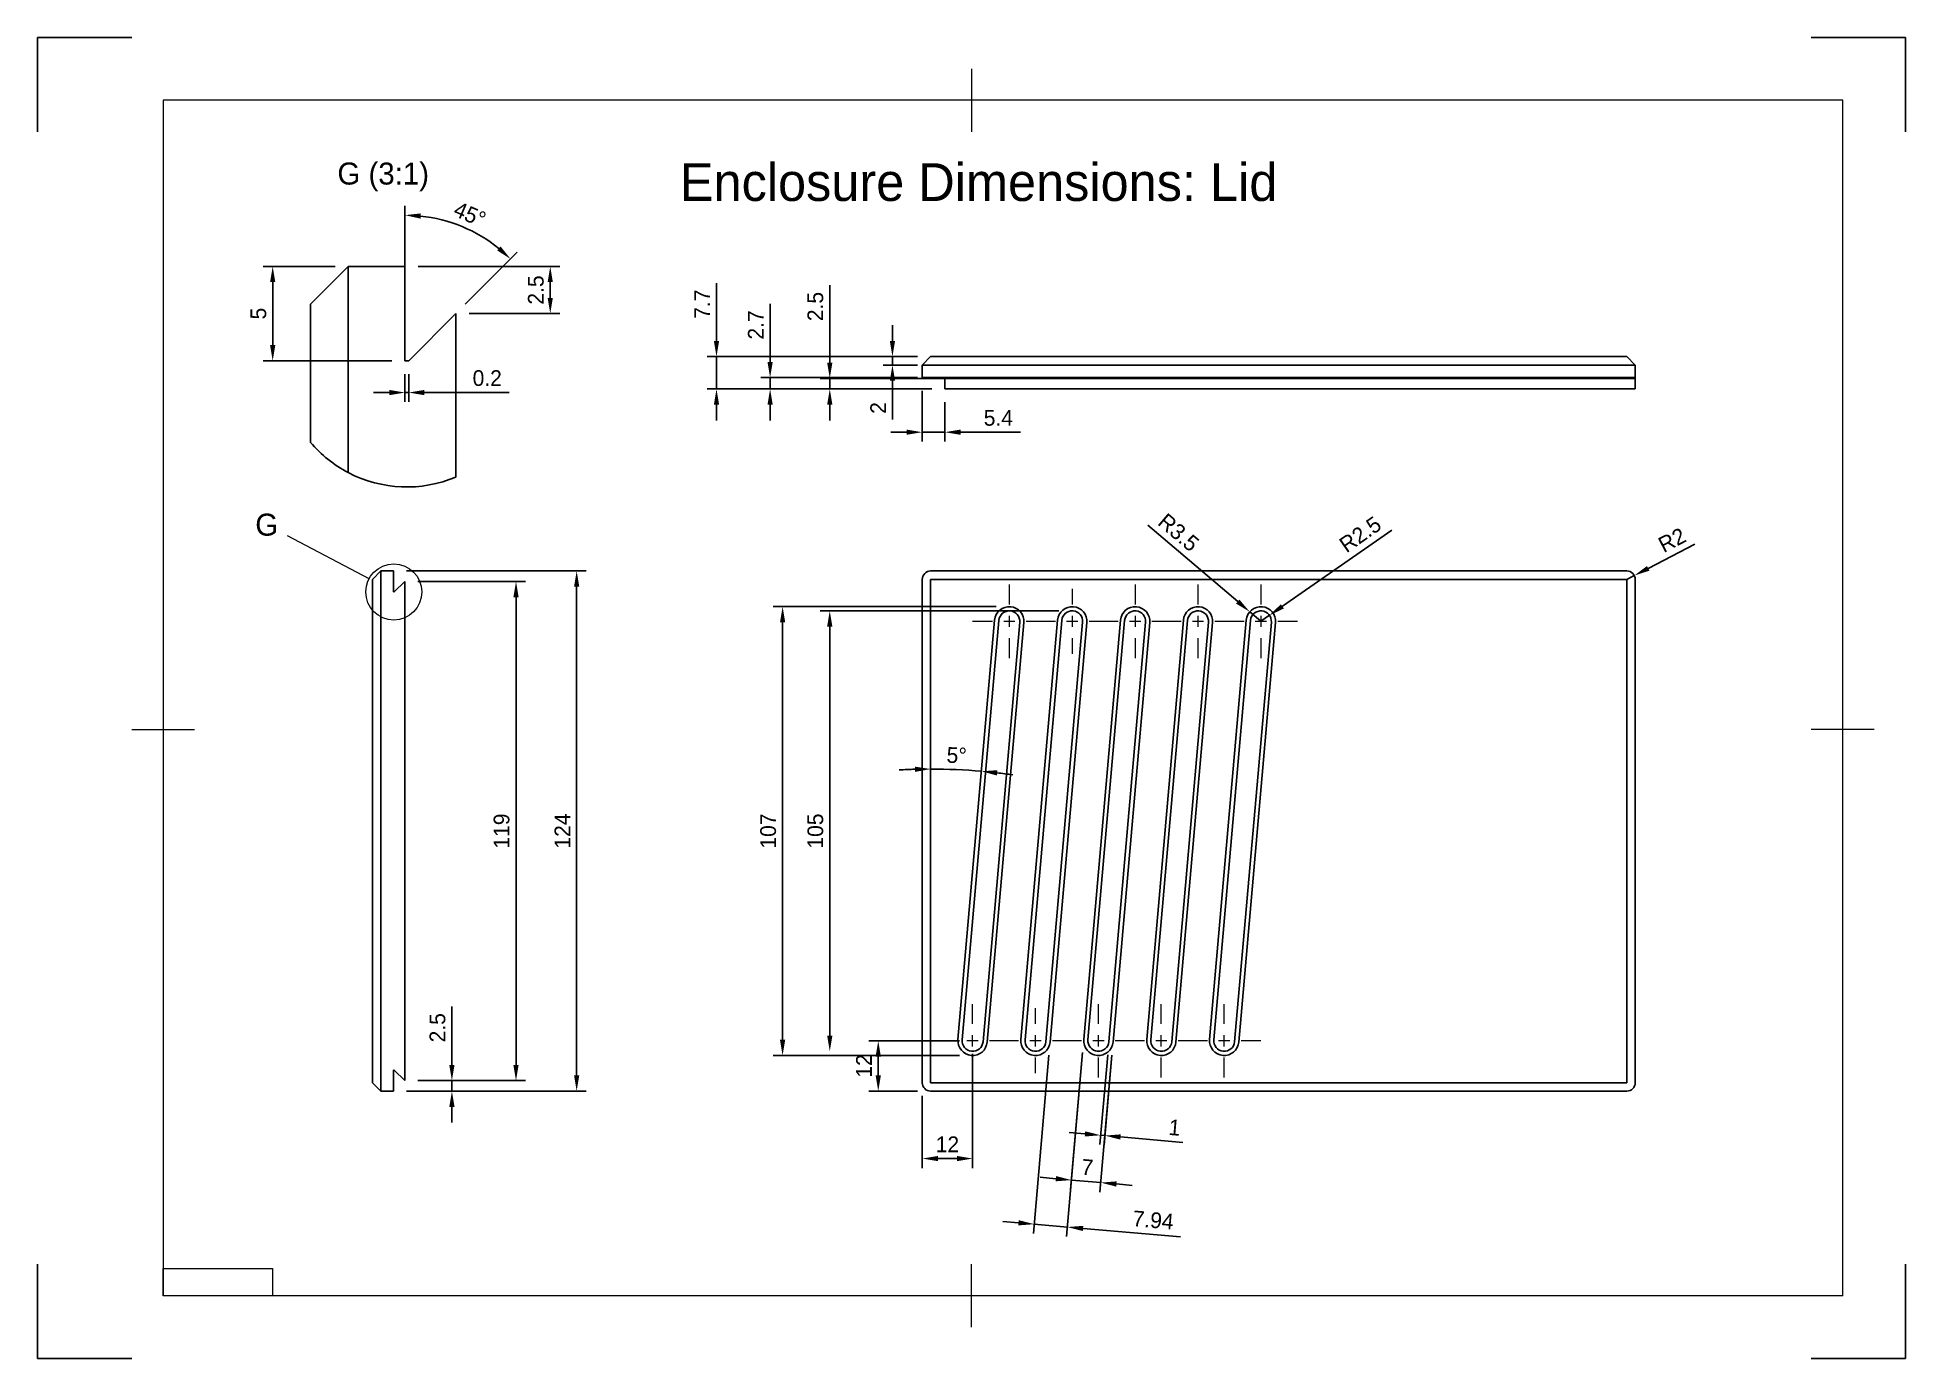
# Model space of a CAD drawing. Header units: millimetres. Extents: x 0 to 297, y 0 to 210.
import ezdxf

# ---------------------------------------------------------------- set-up
doc = ezdxf.new("R2010")
doc.units = ezdxf.units.MM
doc.header["$LTSCALE"] = 0.75
doc.linetypes.add('CENTER2', pattern=[28.575, 19.05, -3.175, 3.175, -3.175])
for name, color, linetype, lineweight in [('Annotations', 7, 'Continuous', 13), ('BORDER', 7, 'Continuous', 13), ('Detail Boundary', 7, 'Continuous', 13), ('FD_Dimensions', 7, 'Continuous', 13), ('Notes', 7, 'Continuous', 13), ('Smart Centers', 7, 'CENTER2', 13), ('View Labels', 7, 'Continuous', 13), ('Visible', 7, 'Continuous', 25)]:
    doc.layers.add(name, color=color, linetype=linetype, lineweight=lineweight)
doc.styles.get("Standard").update_dxf_attribs({"font": ''})
doc.styles.get('Standard').set_extended_font_data('Inter Variable Text Medium')
doc.dimstyles.new('Dim-ISO-25', dxfattribs={"dimtxt": 2.5, "dimasz": 2.5, "dimexe": 1.5, "dimexo": 2.1, "dimgap": 1, "dimtad": 1, "dimdsep": 46, "dimtxsty": 'Standard', "dimcen": 0, "dimazin": 2, "dimtp": 0.1, "dimtm": 0.1, "dimtfac": 0.72, "dimtmove": 0, "dimatfit": 3, "dimfxl": 1, "dimarcsym": 0})
picture_1 = doc.add_image_def('image1.png', size_in_pixel=(1400, 346))

# ---------------------------------------------------------------- blocks, each defined once
blk = doc.blocks.new('ISO_A4(L)_SHEET')
at = {"layer": 'BORDER'}
for p, q in [((148.5, 205), (148.5, 195)), ((287, 200), (20, 200)), ((20, 200), (20, 10)), ((287, 10), (287, 200)), ((15, 100), (25, 100)), ((292, 100), (282, 100)), ((148.5, 5), (148.5, 15)), ((287, 10), (20, 10))]:
    blk.add_line(p, q, dxfattribs=at)
at = {"layer": 'Defpoints'}
for p, q in [((0, 210), (0, 195)), ((15, 210), (0, 210)), ((297, 210), (282, 210)), ((297, 195), (297, 210)), ((0, 15), (0, 0)), ((297, 0), (297, 15)), ((0, 0), (15, 0)), ((282, 0), (297, 0))]:
    blk.add_line(p, q, dxfattribs=at)
blk = doc.blocks.new('*D42')
at = {"layer": 'Defpoints', "color": 0, "transparency": 16777216}
for p in [(125.968928, 155.792998), (144.274006, 155.792998), (144.274006, 154.126331)]:
    blk.add_point(p, dxfattribs=at)
at = {"layer": 'FD_Dimensions', "color": 0, "lineweight": -2, "transparency": 16777216}
for p, q in [((125.968928, 158.292998), (125.968928, 170.61934)), ((142.174006, 155.792998), (124.468928, 155.792998)), ((125.968928, 154.126331), (125.968928, 155.792998)), ((142.174006, 154.126331), (124.468928, 154.126331)), ((125.968928, 151.626331), (125.968928, 149.126331))]:
    blk.add_line(p, q, dxfattribs=at)
at = {"layer": 'FD_Dimensions', "color": 0, "transparency": 16777216}
for points in [[(125.552261, 158.292998), (126.385595, 158.292998), (125.968928, 155.792998)], [(125.552261, 151.626331), (126.385595, 151.626331), (125.968928, 154.126331)]]:
    blk.add_solid(points, dxfattribs=at)
at = {"layer": 'FD_Dimensions', "color": 0, "transparency": 16777216, "insert": (123.685371, 167.217495), "char_height": 2.5, "attachment_point": 5, "rotation": 90}
blk.add_mtext('2.5', dxfattribs=at)
blk = doc.blocks.new('*D43')
at = {"layer": 'Defpoints', "color": 0, "transparency": 16777216}
for p in [(58.433346, 158.595789), (59.033346, 158.595789), (58.433346, 153.546878)]:
    blk.add_point(p, dxfattribs=at)
at = {"layer": 'FD_Dimensions', "color": 0, "lineweight": -2, "transparency": 16777216}
for p, q in [((58.433346, 156.495789), (58.433346, 152.046878)), ((59.033346, 156.495789), (59.033346, 152.046878)), ((55.933346, 153.546878), (53.433346, 153.546878)), ((58.433346, 153.546878), (59.033346, 153.546878)), ((61.533346, 153.546878), (74.999789, 153.546878))]:
    blk.add_line(p, q, dxfattribs=at)
at = {"layer": 'FD_Dimensions', "color": 0, "transparency": 16777216}
for points in [[(55.933346, 153.963544), (55.933346, 153.130211), (58.433346, 153.546878)], [(61.533346, 153.963544), (61.533346, 153.130211), (59.033346, 153.546878)]]:
    blk.add_solid(points, dxfattribs=at)
at = {"layer": 'FD_Dimensions', "color": 0, "transparency": 16777216, "insert": (71.518246, 155.830435), "char_height": 2.5, "attachment_point": 5}
blk.add_mtext('0.2', dxfattribs=at)
blk = doc.blocks.new('*D44')
at = {"layer": 'Defpoints', "color": 0, "transparency": 16777216}
for p in [(64.578418, 180.929508), (58.433346, 167.595789), (66.533346, 166.095789), (58.433346, 158.595789), (59.033346, 158.595789)]:
    blk.add_point(p, dxfattribs=at)
at = {"layer": 'FD_Dimensions', "color": 0, "lineweight": -2, "transparency": 16777216}
for p, q in [((58.433346, 169.695789), (58.433346, 183.238522)), ((68.018271, 167.580713), (76.282654, 175.845097))]:
    blk.add_line(p, q, dxfattribs=at)
blk.add_arc((58.433346, 157.995789), 23.742733, 51.035771, 83.964229, dxfattribs=at)
at = {"layer": 'FD_Dimensions', "color": 0, "transparency": 16777216}
for points in [[(60.907943, 181.190814), (60.951816, 182.022992), (58.433346, 181.738522)], [(73.642318, 176.766414), (73.084902, 176.146953), (75.221994, 174.784437)]]:
    blk.add_solid(points, dxfattribs=at)
at = {"layer": 'FD_Dimensions', "color": 0, "transparency": 16777216, "insert": (68.756435, 181.868965), "char_height": 2.5, "attachment_point": 5, "rotation": 336.61565875}
blk.add_mtext('45°', dxfattribs=at)
blk = doc.blocks.new('*D45')
at = {"layer": 'Defpoints', "color": 0, "transparency": 16777216}
for p in [(194.506584, 117.186481), (195.873331, 118.140307)]:
    blk.add_point(p, dxfattribs=at)
at = {"layer": 'FD_Dimensions', "color": 0, "lineweight": -2, "transparency": 16777216}
for p, q in [((215.301953, 131.699163), (197.92345, 119.571045)), ((194.506584, 117.186481), (195.873331, 118.140307))]:
    blk.add_line(p, q, dxfattribs=at)
at = {"layer": 'FD_Dimensions', "color": 0, "transparency": 16777216}
blk.add_solid([(197.684994, 119.912732), (198.161906, 119.229359), (195.873331, 118.140307)], dxfattribs=at)
at = {"layer": 'FD_Dimensions', "color": 0, "transparency": 16777216, "insert": (210.308309, 130.998861), "char_height": 2.5, "attachment_point": 5, "rotation": 34.91041285}
blk.add_mtext('R2.5', dxfattribs=at)
blk = doc.blocks.new('*D46')
at = {"layer": 'Defpoints', "color": 0, "transparency": 16777216}
for p in [(192.729165, 118.69818), (194.506584, 117.186481)]:
    blk.add_point(p, dxfattribs=at)
at = {"layer": 'FD_Dimensions', "color": 0, "lineweight": -2, "transparency": 16777216}
for p, q in [((176.505758, 132.496226), (190.824789, 120.317856)), ((194.506584, 117.186481), (192.729165, 118.69818))]:
    blk.add_line(p, q, dxfattribs=at)
at = {"layer": 'FD_Dimensions', "color": 0, "transparency": 16777216}
blk.add_solid([(191.094735, 120.635252), (190.554843, 120.00046), (192.729165, 118.69818)], dxfattribs=at)
at = {"layer": 'FD_Dimensions', "color": 0, "transparency": 16777216, "insert": (181.423948, 131.311069), "char_height": 2.5, "attachment_point": 5, "rotation": 319.61872139}
blk.add_mtext('R3.5', dxfattribs=at)
blk = doc.blocks.new('*D47')
at = {"layer": 'Defpoints', "color": 0, "transparency": 16777216}
for p in [(125.968928, 118.853149), (164.506584, 118.853149), (158.674006, 48.853146)]:
    blk.add_point(p, dxfattribs=at)
at = {"layer": 'FD_Dimensions', "color": 0, "lineweight": -2, "transparency": 16777216}
for p, q in [((162.406584, 118.853149), (124.468928, 118.853149)), ((125.968928, 51.353146), (125.968928, 116.353149))]:
    blk.add_line(p, q, dxfattribs=at)
at = {"layer": 'FD_Dimensions', "color": 0, "transparency": 16777216}
for points in [[(125.552261, 116.353149), (126.385595, 116.353149), (125.968928, 118.853149)], [(125.552261, 51.353146), (126.385595, 51.353146), (125.968928, 48.853146)]]:
    blk.add_solid(points, dxfattribs=at)
at = {"layer": 'FD_Dimensions', "color": 0, "transparency": 16777216, "insert": (123.685371, 83.853148), "char_height": 2.5, "attachment_point": 5, "rotation": 90}
blk.add_mtext('105', dxfattribs=at)
blk = doc.blocks.new('*D48')
at = {"layer": 'Defpoints', "color": 0, "transparency": 16777216}
for p in [(154.506584, 119.519816), (118.468928, 48.18648), (148.674006, 48.18648)]:
    blk.add_point(p, dxfattribs=at)
at = {"layer": 'FD_Dimensions', "color": 0, "lineweight": -2, "transparency": 16777216}
for p, q in [((152.406584, 119.519816), (116.968928, 119.519816)), ((118.468928, 117.019816), (118.468928, 50.68648)), ((146.574006, 48.18648), (116.968928, 48.18648))]:
    blk.add_line(p, q, dxfattribs=at)
at = {"layer": 'FD_Dimensions', "color": 0, "transparency": 16777216}
for points in [[(118.052261, 117.019816), (118.885595, 117.019816), (118.468928, 119.519816)], [(118.052261, 50.68648), (118.885595, 50.68648), (118.468928, 48.18648)]]:
    blk.add_solid(points, dxfattribs=at)
at = {"layer": 'FD_Dimensions', "color": 0, "transparency": 16777216, "insert": (116.185371, 83.853148), "char_height": 2.5, "attachment_point": 5, "rotation": 90}
blk.add_mtext('107', dxfattribs=at)
blk = doc.blocks.new('*D49')
at = {"layer": 'Defpoints', "color": 0, "transparency": 16777216}
for p in [(166.34955, 50.723178), (160.998462, 50.316451), (163.741228, 20.909919)]:
    blk.add_point(p, dxfattribs=at)
at = {"layer": 'FD_Dimensions', "color": 0, "lineweight": -2, "transparency": 16777216}
for p, q in [((160.815435, 48.224442), (158.335367, 19.877141)), ((166.166523, 48.631169), (163.610495, 19.415627)), ((155.975614, 21.589322), (153.485127, 21.807212)), ((158.466101, 21.371433), (163.741228, 20.909919)), ((166.231715, 20.69203), (181.712848, 19.337606))]:
    blk.add_line(p, q, dxfattribs=at)
at = {"layer": 'FD_Dimensions', "color": 0, "transparency": 16777216}
for points in [[(156.011929, 22.004403), (155.939299, 21.174241), (158.466101, 21.371433)], [(166.26803, 21.107111), (166.1954, 20.276949), (163.741228, 20.909919)]]:
    blk.add_solid(points, dxfattribs=at)
at = {"layer": 'FD_Dimensions', "color": 0, "transparency": 16777216, "insert": (177.384996, 22.011893), "char_height": 2.5, "attachment_point": 5, "rotation": 354.99998682}
blk.add_mtext('7.94', dxfattribs=at)
blk = doc.blocks.new('*D50')
at = {"layer": 'Defpoints', "color": 0, "transparency": 16777216}
for p in [(170.334332, 50.374555), (170.998462, 50.316451), (169.697476, 35.446113)]:
    blk.add_point(p, dxfattribs=at)
at = {"layer": 'FD_Dimensions', "color": 0, "lineweight": -2, "transparency": 16777216}
for p, q in [((170.151305, 48.282546), (168.902612, 34.009924)), ((170.815435, 48.224442), (169.566742, 33.95182)), ((166.542859, 35.722106), (164.052372, 35.939995)), ((169.033346, 35.504216), (169.697476, 35.446113)), ((172.187962, 35.228223), (182.083886, 34.362442))]:
    blk.add_line(p, q, dxfattribs=at)
at = {"layer": 'FD_Dimensions', "color": 0, "transparency": 16777216}
for points in [[(166.579174, 36.137187), (166.506544, 35.307025), (169.033346, 35.504216)], [(172.224277, 35.643304), (172.151648, 34.813142), (169.697476, 35.446113)]]:
    blk.add_solid(points, dxfattribs=at)
at = {"layer": 'FD_Dimensions', "color": 0, "transparency": 16777216, "insert": (180.790709, 36.734175), "char_height": 2.5, "attachment_point": 5, "rotation": 354.99998682}
blk.add_mtext('1', dxfattribs=at)
blk = doc.blocks.new('*D51')
at = {"layer": 'Defpoints', "color": 0, "transparency": 16777216}
for p in [(166.34955, 50.723178), (170.998462, 50.316451), (169.043808, 27.974652)]:
    blk.add_point(p, dxfattribs=at)
at = {"layer": 'FD_Dimensions', "color": 0, "lineweight": -2, "transparency": 16777216}
for p, q in [((166.166523, 48.631169), (164.264163, 26.887087)), ((170.815435, 48.224442), (168.913074, 26.48036)), ((161.90441, 28.599269), (159.413923, 28.817158)), ((164.394896, 28.381379), (169.043808, 27.974652)), ((171.534294, 27.756763), (174.024781, 27.538874))]:
    blk.add_line(p, q, dxfattribs=at)
at = {"layer": 'FD_Dimensions', "color": 0, "transparency": 16777216}
for points in [[(161.940724, 29.01435), (161.868095, 28.184188), (164.394896, 28.381379)], [(171.570609, 28.171844), (171.497979, 27.341682), (169.043808, 27.974652)]]:
    blk.add_solid(points, dxfattribs=at)
at = {"layer": 'FD_Dimensions', "color": 0, "transparency": 16777216, "insert": (166.915452, 30.419454), "char_height": 2.5, "attachment_point": 5, "rotation": 354.99998682}
blk.add_mtext('7', dxfattribs=at)
blk = doc.blocks.new('*D52')
at = {"layer": 'Defpoints', "color": 0, "transparency": 16777216}
for p in [(58.399286, 123.519814), (76.09167, 123.519814), (58.399286, 44.186481)]:
    blk.add_point(p, dxfattribs=at)
at = {"layer": 'FD_Dimensions', "color": 0, "lineweight": -2, "transparency": 16777216}
for p, q in [((60.499286, 123.519814), (77.59167, 123.519814)), ((76.09167, 46.686481), (76.09167, 121.019814)), ((60.499286, 44.186481), (77.59167, 44.186481))]:
    blk.add_line(p, q, dxfattribs=at)
at = {"layer": 'FD_Dimensions', "color": 0, "transparency": 16777216}
for points in [[(75.675003, 121.019814), (76.508337, 121.019814), (76.09167, 123.519814)], [(75.675003, 46.686481), (76.508337, 46.686481), (76.09167, 44.186481)]]:
    blk.add_solid(points, dxfattribs=at)
at = {"layer": 'FD_Dimensions', "color": 0, "transparency": 16777216, "insert": (73.804757, 83.853148), "char_height": 2.5, "attachment_point": 5, "rotation": 90}
blk.add_mtext('119', dxfattribs=at)
blk = doc.blocks.new('*U17')
at = {"layer": 'Smart Centers', "color": 0, "ltscale": 0.75, "transparency": 16777216}
for p, q in [((-10, 2.678906), (-10, 5.166668)), ((-10, -5.166668), (-10, -2.678906))]:
    blk.add_line(p, q, dxfattribs=at)
at = {"layer": 'Smart Centers', "color": 0, "linetype": 'Continuous', "ltscale": 0.75, "transparency": 16777216}
for p, q in [((-9.107031, 0), (-10.892969, 0)), ((-10, -0.892969), (-10, 0.892969))]:
    blk.add_line(p, q, dxfattribs=at)
blk = doc.blocks.new('*U18')
at = {"layer": 'Smart Centers', "color": 0, "ltscale": 0.75, "transparency": 16777216}
for p, q in [((-20, 2.678906), (-20, 5.833335)), ((-22.678906, 0), (-25.833335, 0)), ((-20, -5.833335), (-20, -2.678906))]:
    blk.add_line(p, q, dxfattribs=at)
at = {"layer": 'Smart Centers', "color": 0, "linetype": 'Continuous', "ltscale": 0.75, "transparency": 16777216}
for p, q in [((-19.107031, 0), (-20.892969, 0)), ((-20, -0.892969), (-20, 0.892969))]:
    blk.add_line(p, q, dxfattribs=at)
blk = doc.blocks.new('*U19')
at = {"layer": 'Smart Centers', "color": 0, "ltscale": 0.75, "transparency": 16777216}
for p, q in [((0, 2.678906), (0, 5.833335)), ((0, -5.833335), (0, -2.678906))]:
    blk.add_line(p, q, dxfattribs=at)
at = {"layer": 'Smart Centers', "color": 0, "linetype": 'Continuous', "ltscale": 0.75, "transparency": 16777216}
for p, q in [((0.892969, 0), (-0.892969, 0)), ((0, -0.892969), (0, 0.892969))]:
    blk.add_line(p, q, dxfattribs=at)
blk = doc.blocks.new('*U20')
at = {"layer": 'Smart Centers', "color": 0, "ltscale": 0.75, "transparency": 16777216}
for p, q in [((10, 2.678906), (10, 5.833335)), ((10, -5.833335), (10, -2.678906))]:
    blk.add_line(p, q, dxfattribs=at)
at = {"layer": 'Smart Centers', "color": 0, "linetype": 'Continuous', "ltscale": 0.75, "transparency": 16777216}
for p, q in [((10.892969, 0), (9.107031, 0)), ((10, -0.892969), (10, 0.892969))]:
    blk.add_line(p, q, dxfattribs=at)
blk = doc.blocks.new('*U21')
at = {"layer": 'Smart Centers', "color": 0, "ltscale": 0.75, "transparency": 16777216}
for p, q in [((20, 2.678906), (20, 5.833335)), ((25.833335, 0), (22.678906, 0)), ((20, -5.833335), (20, -2.678906))]:
    blk.add_line(p, q, dxfattribs=at)
at = {"layer": 'Smart Centers', "color": 0, "linetype": 'Continuous', "ltscale": 0.75, "transparency": 16777216}
for p, q in [((20.892969, 0), (19.107031, 0)), ((20, -0.892969), (20, 0.892969))]:
    blk.add_line(p, q, dxfattribs=at)
blk = doc.blocks.new('*U22')
at = {"layer": 'Smart Centers', "color": 0, "ltscale": 0.75, "transparency": 16777216}
for p, q in [((-12.678906, 0), (-17.321094, 0)), ((-2.678906, 0), (-7.321094, 0)), ((7.321094, 0), (2.678906, 0)), ((17.321094, 0), (12.678906, 0))]:
    blk.add_line(p, q, dxfattribs=at)
for name in ['*U18', '*U17', '*U19', '*U20', '*U21']:
    blk.add_blockref(name, (0, 0), dxfattribs=at)
blk = doc.blocks.new('*U23')
at = {"layer": 'Smart Centers', "color": 0, "ltscale": 0.75, "transparency": 16777216}
for p, q in [((-10, 5.166668), (-10, 2.678906)), ((-10, -2.678906), (-10, -5.166668))]:
    blk.add_line(p, q, dxfattribs=at)
at = {"layer": 'Smart Centers', "color": 0, "linetype": 'Continuous', "ltscale": 0.75, "transparency": 16777216}
for p, q in [((-10.892969, 0), (-9.107031, 0)), ((-10, 0.892969), (-10, -0.892969))]:
    blk.add_line(p, q, dxfattribs=at)
blk = doc.blocks.new('*U24')
at = {"layer": 'Smart Centers', "color": 0, "ltscale": 0.75, "transparency": 16777216}
for p, q in [((20, 5.833335), (20, 2.678906)), ((22.678906, 0), (25.833335, 0)), ((20, -2.678906), (20, -5.833335))]:
    blk.add_line(p, q, dxfattribs=at)
at = {"layer": 'Smart Centers', "color": 0, "linetype": 'Continuous', "ltscale": 0.75, "transparency": 16777216}
for p, q in [((19.107031, 0), (20.892969, 0)), ((20, 0.892969), (20, -0.892969))]:
    blk.add_line(p, q, dxfattribs=at)
blk = doc.blocks.new('*U25')
at = {"layer": 'Smart Centers', "color": 0, "ltscale": 0.75, "transparency": 16777216}
for p, q in [((10, 5.833335), (10, 2.678906)), ((10, -2.678906), (10, -5.833335))]:
    blk.add_line(p, q, dxfattribs=at)
at = {"layer": 'Smart Centers', "color": 0, "linetype": 'Continuous', "ltscale": 0.75, "transparency": 16777216}
for p, q in [((9.107031, 0), (10.892969, 0)), ((10, 0.892969), (10, -0.892969))]:
    blk.add_line(p, q, dxfattribs=at)
blk = doc.blocks.new('*U26')
at = {"layer": 'Smart Centers', "color": 0, "ltscale": 0.75, "transparency": 16777216}
for p, q in [((0, 5.833335), (0, 2.678906)), ((0, -2.678906), (0, -5.833335))]:
    blk.add_line(p, q, dxfattribs=at)
at = {"layer": 'Smart Centers', "color": 0, "linetype": 'Continuous', "ltscale": 0.75, "transparency": 16777216}
for p, q in [((-0.892969, 0), (0.892969, 0)), ((0, 0.892969), (0, -0.892969))]:
    blk.add_line(p, q, dxfattribs=at)
blk = doc.blocks.new('*U27')
at = {"layer": 'Smart Centers', "color": 0, "ltscale": 0.75, "transparency": 16777216}
for p, q in [((-20, 5.833335), (-20, 2.678906)), ((-25.833335, 0), (-22.678906, 0)), ((-20, -2.678906), (-20, -5.833335))]:
    blk.add_line(p, q, dxfattribs=at)
at = {"layer": 'Smart Centers', "color": 0, "linetype": 'Continuous', "ltscale": 0.75, "transparency": 16777216}
for p, q in [((-20.892969, 0), (-19.107031, 0)), ((-20, 0.892969), (-20, -0.892969))]:
    blk.add_line(p, q, dxfattribs=at)
blk = doc.blocks.new('*U28')
at = {"layer": 'Smart Centers', "color": 0, "ltscale": 0.75, "transparency": 16777216}
for p, q in [((-17.321094, 0), (-12.678906, 0)), ((-7.321094, 0), (-2.678906, 0)), ((2.678906, 0), (7.321094, 0)), ((12.678906, 0), (17.321094, 0))]:
    blk.add_line(p, q, dxfattribs=at)
for name in ['*U27', '*U23', '*U26', '*U25', '*U24']:
    blk.add_blockref(name, (0, 0), dxfattribs=at)
blk = doc.blocks.new('*D53')
at = {"layer": 'Defpoints', "color": 0, "transparency": 16777216}
for p in [(142.007339, 123.853148), (152.182128, 117.389844), (147.392382, 93.549085), (146.34955, 50.723178), (142.007339, 43.853148)]:
    blk.add_point(p, dxfattribs=at)
at = {"layer": 'FD_Dimensions', "color": 0, "lineweight": -2, "transparency": 16777216}
for start, end in [(91.546671, 93.093341), (85, 90), (81.906659, 83.453329)]:
    blk.add_arc((142.007339, 1.091479), 92.614295, start, end, dxfattribs=at)
at = {"layer": 'FD_Dimensions', "color": 0, "transparency": 16777216}
for points in [[(139.501943, 94.08866), (139.513191, 93.255402), (142.007339, 93.705773)], [(152.524612, 92.687312), (152.60844, 93.516418), (150.079207, 93.353348)]]:
    blk.add_solid(points, dxfattribs=at)
at = {"layer": 'FD_Dimensions', "color": 0, "transparency": 16777216, "insert": (146.145994, 95.882246), "char_height": 2.5, "attachment_point": 5, "rotation": 357.50002162}
blk.add_mtext('5°', dxfattribs=at)
blk = doc.blocks.new('*D54')
at = {"layer": 'Defpoints', "color": 0, "transparency": 16777216}
for p in [(56.599286, 42.519814), (58.399286, 44.186481), (65.899286, 44.186481)]:
    blk.add_point(p, dxfattribs=at)
at = {"layer": 'FD_Dimensions', "color": 0, "lineweight": -2, "transparency": 16777216}
for p, q in [((65.899286, 46.686481), (65.899286, 55.990172)), ((58.699286, 42.519814), (67.399286, 42.519814)), ((60.499286, 44.186481), (67.399286, 44.186481)), ((65.899286, 42.519814), (65.899286, 44.186481)), ((65.899286, 40.019814), (65.899286, 37.519814))]:
    blk.add_line(p, q, dxfattribs=at)
at = {"layer": 'FD_Dimensions', "color": 0, "transparency": 16777216}
for points in [[(65.48262, 46.686481), (66.315953, 46.686481), (65.899286, 44.186481)], [(65.48262, 40.019814), (66.315953, 40.019814), (65.899286, 42.519814)]]:
    blk.add_solid(points, dxfattribs=at)
at = {"layer": 'FD_Dimensions', "color": 0, "transparency": 16777216, "insert": (63.615729, 52.588327), "char_height": 2.5, "attachment_point": 5, "rotation": 90}
blk.add_mtext('2.5', dxfattribs=at)
blk = doc.blocks.new('*D55')
at = {"layer": 'Defpoints', "color": 0, "transparency": 16777216}
for p in [(56.599286, 125.186481), (85.732628, 125.186481), (56.599286, 42.519814)]:
    blk.add_point(p, dxfattribs=at)
at = {"layer": 'FD_Dimensions', "color": 0, "lineweight": -2, "transparency": 16777216}
for p, q in [((58.699286, 125.186481), (87.232628, 125.186481)), ((85.732628, 45.019814), (85.732628, 122.686481)), ((58.699286, 42.519814), (87.232628, 42.519814))]:
    blk.add_line(p, q, dxfattribs=at)
at = {"layer": 'FD_Dimensions', "color": 0, "transparency": 16777216}
for points in [[(85.315961, 122.686481), (86.149295, 122.686481), (85.732628, 125.186481)], [(85.315961, 45.019814), (86.149295, 45.019814), (85.732628, 42.519814)]]:
    blk.add_solid(points, dxfattribs=at)
at = {"layer": 'FD_Dimensions', "color": 0, "transparency": 16777216, "insert": (83.465849, 83.853148), "char_height": 2.5, "attachment_point": 5, "rotation": 90}
blk.add_mtext('124', dxfattribs=at)
blk = doc.blocks.new('*D56')
at = {"layer": 'Defpoints', "color": 0, "transparency": 16777216}
for p in [(37.411606, 173.595789), (49.433346, 173.595789), (58.433346, 158.595789)]:
    blk.add_point(p, dxfattribs=at)
at = {"layer": 'FD_Dimensions', "color": 0, "lineweight": -2, "transparency": 16777216}
for p, q in [((47.333346, 173.595789), (35.911606, 173.595789)), ((37.411606, 161.095789), (37.411606, 171.095789)), ((56.333346, 158.595789), (35.911606, 158.595789))]:
    blk.add_line(p, q, dxfattribs=at)
at = {"layer": 'FD_Dimensions', "color": 0, "transparency": 16777216}
for points in [[(36.994939, 171.095789), (37.828272, 171.095789), (37.411606, 173.595789)], [(36.994939, 161.095789), (37.828272, 161.095789), (37.411606, 158.595789)]]:
    blk.add_solid(points, dxfattribs=at)
at = {"layer": 'FD_Dimensions', "color": 0, "transparency": 16777216, "insert": (35.144827, 166.095789), "char_height": 2.5, "attachment_point": 5, "rotation": 90}
blk.add_mtext('5', dxfattribs=at)
blk = doc.blocks.new('*D57')
at = {"layer": 'Defpoints', "color": 0, "transparency": 16777216}
for p in [(58.433346, 173.595789), (66.533346, 166.095789), (81.533346, 166.095789)]:
    blk.add_point(p, dxfattribs=at)
at = {"layer": 'FD_Dimensions', "color": 0, "lineweight": -2, "transparency": 16777216}
for p, q in [((60.533346, 173.595789), (83.033346, 173.595789)), ((81.533346, 171.095789), (81.533346, 168.595789)), ((68.633346, 166.095789), (83.033346, 166.095789))]:
    blk.add_line(p, q, dxfattribs=at)
at = {"layer": 'FD_Dimensions', "color": 0, "transparency": 16777216}
for points in [[(81.11668, 171.095789), (81.950013, 171.095789), (81.533346, 173.595789)], [(81.11668, 168.595789), (81.950013, 168.595789), (81.533346, 166.095789)]]:
    blk.add_solid(points, dxfattribs=at)
at = {"layer": 'FD_Dimensions', "color": 0, "transparency": 16777216, "insert": (79.249789, 169.845789), "char_height": 2.5, "attachment_point": 5, "rotation": 90}
blk.add_mtext('2.5', dxfattribs=at)
blk = doc.blocks.new('*D58')
at = {"layer": 'Defpoints', "color": 0, "transparency": 16777216}
for p in [(140.674006, 155.926331), (144.274006, 154.126331), (144.274006, 147.246553)]:
    blk.add_point(p, dxfattribs=at)
at = {"layer": 'FD_Dimensions', "color": 0, "lineweight": -2, "transparency": 16777216}
for p, q in [((140.674006, 153.826331), (140.674006, 145.746553)), ((144.274006, 152.026331), (144.274006, 145.746553)), ((138.174006, 147.246553), (135.674006, 147.246553)), ((140.674006, 147.246553), (144.274006, 147.246553)), ((146.774006, 147.246553), (156.263939, 147.246553))]:
    blk.add_line(p, q, dxfattribs=at)
at = {"layer": 'FD_Dimensions', "color": 0, "transparency": 16777216}
for points in [[(138.174006, 147.663219), (138.174006, 146.829886), (140.674006, 147.246553)], [(146.774006, 147.663219), (146.774006, 146.829886), (144.274006, 147.246553)]]:
    blk.add_solid(points, dxfattribs=at)
at = {"layer": 'FD_Dimensions', "color": 0, "transparency": 16777216, "insert": (152.768972, 149.513331), "char_height": 2.5, "attachment_point": 5}
blk.add_mtext('5.4', dxfattribs=at)
blk = doc.blocks.new('*D59')
at = {"layer": 'Defpoints', "color": 0, "transparency": 16777216}
for p in [(135.932383, 157.926331), (142.007339, 159.259665), (142.007339, 157.926331)]:
    blk.add_point(p, dxfattribs=at)
at = {"layer": 'FD_Dimensions', "color": 0, "lineweight": -2, "transparency": 16777216}
for p, q in [((135.932383, 161.759665), (135.932383, 164.259665)), ((139.907339, 159.259665), (134.432383, 159.259665)), ((139.907339, 157.926331), (134.432383, 157.926331)), ((135.932383, 159.259665), (135.932383, 157.926331)), ((135.932383, 155.426331), (135.932383, 149.271969))]:
    blk.add_line(p, q, dxfattribs=at)
at = {"layer": 'FD_Dimensions', "color": 0, "transparency": 16777216}
for points in [[(135.515716, 161.759665), (136.349049, 161.759665), (135.932383, 159.259665)], [(135.515716, 155.426331), (136.349049, 155.426331), (135.932383, 157.926331)]]:
    blk.add_solid(points, dxfattribs=at)
at = {"layer": 'FD_Dimensions', "color": 0, "transparency": 16777216, "insert": (133.665604, 151.09915), "char_height": 2.5, "attachment_point": 5, "rotation": 90}
blk.add_mtext('2', dxfattribs=at)
blk = doc.blocks.new('*D60')
at = {"layer": 'Defpoints', "color": 0, "transparency": 16777216}
for p in [(116.485408, 155.926331), (142.007339, 155.926331), (144.274006, 154.126331)]:
    blk.add_point(p, dxfattribs=at)
at = {"layer": 'FD_Dimensions', "color": 0, "lineweight": -2, "transparency": 16777216}
for p, q in [((116.485408, 158.426331), (116.485408, 167.657875)), ((139.907339, 155.926331), (114.985408, 155.926331)), ((116.485408, 154.126331), (116.485408, 155.926331)), ((142.174006, 154.126331), (114.985408, 154.126331)), ((116.485408, 151.626331), (116.485408, 149.126331))]:
    blk.add_line(p, q, dxfattribs=at)
at = {"layer": 'FD_Dimensions', "color": 0, "transparency": 16777216}
for points in [[(116.068742, 158.426331), (116.902075, 158.426331), (116.485408, 155.926331)], [(116.068742, 151.626331), (116.902075, 151.626331), (116.485408, 154.126331)]]:
    blk.add_solid(points, dxfattribs=at)
at = {"layer": 'FD_Dimensions', "color": 0, "transparency": 16777216, "insert": (114.206046, 164.292103), "char_height": 2.5, "attachment_point": 5, "rotation": 90}
blk.add_mtext('2.7', dxfattribs=at)
blk = doc.blocks.new('*D61')
at = {"layer": 'Defpoints', "color": 0, "transparency": 16777216}
for p in [(107.963193, 159.259665), (142.007339, 159.259665), (144.274006, 154.126331)]:
    blk.add_point(p, dxfattribs=at)
at = {"layer": 'FD_Dimensions', "color": 0, "lineweight": -2, "transparency": 16777216}
for p, q in [((107.963193, 161.759665), (107.963193, 170.924094)), ((139.907339, 159.259665), (106.463193, 159.259665)), ((107.963193, 154.126331), (107.963193, 159.259665)), ((142.174006, 154.126331), (106.463193, 154.126331)), ((107.963193, 151.626331), (107.963193, 149.126331))]:
    blk.add_line(p, q, dxfattribs=at)
at = {"layer": 'FD_Dimensions', "color": 0, "transparency": 16777216}
for points in [[(107.546526, 161.759665), (108.379859, 161.759665), (107.963193, 159.259665)], [(107.546526, 151.626331), (108.379859, 151.626331), (107.963193, 154.126331)]]:
    blk.add_solid(points, dxfattribs=at)
at = {"layer": 'FD_Dimensions', "color": 0, "transparency": 16777216, "insert": (105.700609, 167.591879), "char_height": 2.5, "attachment_point": 5, "rotation": 90}
blk.add_mtext('7.7', dxfattribs=at)
blk = doc.blocks.new('*D62')
at = {"layer": 'Defpoints', "color": 0, "transparency": 16777216}
for p in [(252.674006, 123.853148), (253.859488, 124.463401)]:
    blk.add_point(p, dxfattribs=at)
at = {"layer": 'FD_Dimensions', "color": 0, "lineweight": -2, "transparency": 16777216}
for p, q in [((263.499488, 129.425808), (256.082268, 125.607627)), ((252.674006, 123.853148), (253.859488, 124.463401))]:
    blk.add_line(p, q, dxfattribs=at)
at = {"layer": 'FD_Dimensions', "color": 0, "transparency": 16777216}
blk.add_solid([(255.891563, 125.97809), (256.272972, 125.237164), (253.859488, 124.463401)], dxfattribs=at)
at = {"layer": 'FD_Dimensions', "color": 0, "transparency": 16777216, "insert": (259.864785, 130.104249), "char_height": 2.5, "attachment_point": 5, "rotation": 27.23814339}
blk.add_mtext('R2', dxfattribs=at)
blk = doc.blocks.new('*D63')
at = {"layer": 'Defpoints', "color": 0, "transparency": 16777216}
for p in [(148.674006, 50.519814), (140.674006, 43.853148), (140.674006, 31.797624)]:
    blk.add_point(p, dxfattribs=at)
at = {"layer": 'FD_Dimensions', "color": 0, "lineweight": -2, "transparency": 16777216}
for p, q in [((148.674006, 48.419814), (148.674006, 30.297624)), ((140.674006, 41.753148), (140.674006, 30.297624)), ((146.174006, 31.797624), (143.174006, 31.797624))]:
    blk.add_line(p, q, dxfattribs=at)
at = {"layer": 'FD_Dimensions', "color": 0, "transparency": 16777216}
for points in [[(143.174006, 32.214291), (143.174006, 31.380958), (140.674006, 31.797624)], [(146.174006, 32.214291), (146.174006, 31.380958), (148.674006, 31.797624)]]:
    blk.add_solid(points, dxfattribs=at)
at = {"layer": 'FD_Dimensions', "color": 0, "transparency": 16777216, "insert": (144.674006, 34.064403), "char_height": 2.5, "attachment_point": 5}
blk.add_mtext('12', dxfattribs=at)
blk = doc.blocks.new('*D64')
at = {"layer": 'Defpoints', "color": 0, "transparency": 16777216}
for p in [(148.674006, 50.519814), (133.674006, 42.519814), (142.007339, 42.519814)]:
    blk.add_point(p, dxfattribs=at)
at = {"layer": 'FD_Dimensions', "color": 0, "lineweight": -2, "transparency": 16777216}
for p, q in [((146.574006, 50.519814), (132.174006, 50.519814)), ((133.674006, 48.019814), (133.674006, 45.019814)), ((139.907339, 42.519814), (132.174006, 42.519814))]:
    blk.add_line(p, q, dxfattribs=at)
at = {"layer": 'FD_Dimensions', "color": 0, "transparency": 16777216}
for points in [[(133.257339, 48.019814), (134.090673, 48.019814), (133.674006, 50.519814)], [(133.257339, 45.019814), (134.090673, 45.019814), (133.674006, 42.519814)]]:
    blk.add_solid(points, dxfattribs=at)
at = {"layer": 'FD_Dimensions', "color": 0, "transparency": 16777216, "insert": (131.407228, 46.519814), "char_height": 2.5, "attachment_point": 5, "rotation": 90}
blk.add_mtext('12', dxfattribs=at)

msp = doc.modelspace()

# ---------------------------------------------------------------- linework, layer by layer
at = {"layer": 'Detail Boundary'}
msp.add_line((52.725522, 123.934739), (39.787904, 130.769229), dxfattribs=at)
msp.add_circle((56.665953, 121.853148), 4.456458, dxfattribs=at)
at = {"layer": 'Visible', "extrusion": (-1, 2.967e-13, 2.967e-13)}
for p, q in [((43.433346, 167.595789), (49.433346, 173.595789)), ((49.433346, 173.595789), (49.433346, 167.595789)), ((58.433346, 173.595789), (49.433346, 173.595789)), ((58.433346, 173.595789), (58.433346, 167.595789)), ((43.433346, 167.595789), (43.433346, 145.6314)), ((49.433346, 140.828533), (49.433346, 167.595789)), ((58.433346, 158.595789), (58.433346, 167.595789)), ((66.533346, 166.095789), (59.033346, 158.595789)), ((66.533346, 140.120796), (66.533346, 166.095789)), ((59.033346, 158.595789), (58.433346, 158.595789)), ((53.265953, 123.853148), (54.599286, 125.186481)), ((54.599286, 125.186481), (54.599286, 123.853148)), ((56.599286, 125.186481), (54.599286, 125.186481)), ((56.599286, 125.186481), (56.599286, 123.853148)), ((53.265953, 123.853148), (53.265953, 43.853148)), ((54.599286, 43.853148), (54.599286, 123.853148)), ((56.599286, 121.853148), (56.599286, 123.853148)), ((56.73262, 121.853148), (56.599286, 121.853148)), ((58.399286, 123.519814), (56.73262, 121.853148)), ((58.399286, 44.186481), (58.399286, 123.519814)), ((56.599286, 43.853148), (56.599286, 45.853148)), ((56.599286, 45.853148), (56.73262, 45.853148)), ((56.73262, 45.853148), (58.399286, 44.186481)), ((54.599286, 42.519814), (53.265953, 43.853148)), ((54.599286, 43.853148), (54.599286, 42.519814)), ((54.599286, 42.519814), (56.599286, 42.519814)), ((56.599286, 43.853148), (56.599286, 42.519814))]:
    msp.add_line(p, q, dxfattribs=at)
at = {"layer": 'Visible', "extrusion": (0, 1, 0)}
for p, q in [((140.674006, 157.926331), (142.007339, 159.259665)), ((142.007339, 157.926331), (140.674006, 157.926331)), ((140.674006, 157.926331), (140.674006, 155.926331)), ((252.674006, 159.259665), (142.007339, 159.259665)), ((142.007339, 157.926331), (252.674006, 157.926331)), ((252.674006, 159.259665), (254.007339, 157.926331)), ((254.007339, 157.926331), (252.674006, 157.926331)), ((254.007339, 155.926331), (254.007339, 157.926331)), ((142.007339, 155.926331), (140.674006, 155.926331)), ((140.674006, 155.926331), (140.674006, 155.792998)), ((144.274006, 155.792998), (140.674006, 155.792998)), ((252.674006, 155.926331), (142.007339, 155.926331)), ((254.007339, 155.792998), (144.274006, 155.792998)), ((144.274006, 154.126331), (144.274006, 155.792998)), ((254.007339, 155.926331), (252.674006, 155.926331)), ((254.007339, 155.926331), (254.007339, 155.792998)), ((254.007339, 155.792998), (254.007339, 154.126331)), ((254.007339, 154.126331), (144.274006, 154.126331))]:
    msp.add_line(p, q, dxfattribs=at)
at = {"layer": 'Visible'}
for p, q in [((252.674006, 125.186481), (142.007339, 125.186481)), ((140.674006, 123.853148), (140.674006, 43.853148)), ((142.007339, 43.853148), (142.007339, 123.853148)), ((142.007339, 123.853148), (252.674006, 123.853148)), ((252.674006, 123.853148), (252.674006, 43.853148)), ((254.007339, 43.853148), (254.007339, 123.853148)), ((152.182128, 117.389844), (146.34955, 50.723178)), ((147.01368, 50.665074), (152.846258, 117.331741)), ((156.166909, 117.041221), (150.334332, 50.374555)), ((150.998462, 50.316451), (156.831039, 116.983117)), ((162.182128, 117.389844), (156.34955, 50.723178)), ((157.01368, 50.665074), (162.846258, 117.331741)), ((166.166909, 117.041221), (160.334332, 50.374555)), ((160.998462, 50.316451), (166.831039, 116.983117)), ((172.182128, 117.389844), (166.34955, 50.723178)), ((167.01368, 50.665074), (172.846258, 117.331741)), ((176.166909, 117.041221), (170.334332, 50.374555)), ((170.998462, 50.316451), (176.831039, 116.983117)), ((182.182128, 117.389844), (176.34955, 50.723178)), ((177.01368, 50.665074), (182.846258, 117.331741)), ((186.166909, 117.041221), (180.334332, 50.374555)), ((180.998462, 50.316451), (186.831039, 116.983117)), ((192.182128, 117.389844), (186.34955, 50.723178)), ((187.01368, 50.665074), (192.846258, 117.331741)), ((196.166909, 117.041221), (190.334332, 50.374555)), ((190.998462, 50.316451), (196.831039, 116.983117)), ((252.674006, 43.853148), (142.007339, 43.853148)), ((142.007339, 42.519814), (252.674006, 42.519814))]:
    msp.add_line(p, q, dxfattribs=at)
at = {"layer": 'Visible', "extrusion": (0, 2e-16, -1)}
for start, end in [(297.629125, 319.72387), (247.110903, 297.629125)]:
    msp.add_arc((-58.733346, 158.595789), 20.054062, start, end, dxfattribs=at)
at = {"layer": 'Visible'}
for centre, radius, start, end in [((142.007339, 123.853148), 1.333333, 90, 180), ((252.674006, 123.853148), 1.333333, 0, 90), ((154.506584, 117.186481), 2.333335, 355, 175), ((164.506584, 117.186481), 2.333335, 355, 175), ((174.506584, 117.186481), 2.333335, 355, 175), ((184.506584, 117.186481), 2.333335, 355, 175), ((194.506584, 117.186481), 2.333335, 355, 175), ((148.674006, 50.519814), 2.333335, 175, 355), ((158.674006, 50.519814), 2.333335, 175, 355), ((168.674006, 50.519814), 2.333335, 175, 355), ((178.674006, 50.519814), 2.333335, 175, 355), ((188.674006, 50.519814), 2.333335, 175, 355), ((142.007339, 43.853148), 1.333333, 180, 270), ((252.674006, 43.853148), 1.333333, 270, 0)]:
    msp.add_arc(centre, radius, start, end, dxfattribs=at)
at = {"layer": 'Visible', "extrusion": (0, 0, -1)}
for centre, start, end in [((-154.506584, 117.186481), 5, 185), ((-164.506584, 117.186481), 5, 185), ((-174.506584, 117.186481), 5, 185), ((-184.506584, 117.186481), 5, 185), ((-194.506584, 117.186481), 5, 185), ((-148.674006, 50.519814), 185, 5), ((-158.674006, 50.519814), 185, 5), ((-168.674006, 50.519814), 185, 5), ((-178.674006, 50.519814), 185, 5), ((-188.674006, 50.519814), 185, 5)]:
    msp.add_arc(centre, 1.666668, start, end, dxfattribs=at)

# ---------------------------------------------------------------- block references
at = {"layer": 'BORDER'}
msp.add_blockref('ISO_A4(L)_SHEET', (0, 0), dxfattribs=at)
at = {"layer": 'Smart Centers', "ltscale": 0.75}
for name, p in [('*U28', (174.506584, 117.186481)), ('*U22', (168.674006, 50.519814))]:
    msp.add_blockref(name, p, dxfattribs=at)

# ---------------------------------------------------------------- texts
at = {"layer": 'Detail Boundary', "insert": (36.464078, 132.525089), "char_height": 3.5, "attachment_point": 5}
msp.add_mtext('G', dxfattribs=at)
at = {"layer": 'Notes', "insert": (20, 200), "char_height": 6, "attachment_point": 1}
msp.add_mtext_dynamic_manual_height_columns('\\pi133.5;\\P\\pi82.13557;Enclosure Dimensions: Lid', width=267, gutter_width=12.5, heights=[0], dxfattribs=at)
at = {"layer": 'View Labels', "insert": (54.983346, 185.55382), "char_height": 3.5, "width": 15.909732, "attachment_point": 8}
msp.add_mtext('G (3:1)', dxfattribs=at)

# ---------------------------------------------------------------- dimensions: what is measured, and where the dimension line sits
at = {"layer": 'FD_Dimensions'}
dim = msp.add_angular_dim_2l(base=(64.578418, 180.929508), line1=((66.533346, 166.095789), (59.033346, 158.595789)), line2=((58.433346, 158.595789), (58.433346, 167.595789)), dimstyle='Dim-ISO-25', override={"dimlfac": 0.333333}, dxfattribs=at)
dim.commit()
dim.dimension.update_dxf_attribs({"geometry": '*D44', "text_midpoint": (67.856758, 179.788373), "dimtype": 162})
for base, p1, p2, angle, override, picture, middle in [((37.411606, 173.595789), (58.433346, 158.595789), (49.433346, 173.595789), 270, {"dimlfac": 0.333333, "dimclrd": 0, "dimclre": 0}, '*D56', (35.144827, 166.095789)), ((81.533346, 166.095789), (58.433346, 173.595789), (66.533346, 166.095789), 270, {"dimlfac": 0.333333, "dimclrd": 0, "dimclre": 0}, '*D57', (79.249789, 169.845789)), ((107.963193, 159.259665), (144.274006, 154.126331), (142.007339, 159.259665), 270, {"dimlfac": 1.5, "dimclrd": 0, "dimclre": 0}, '*D61', (105.700609, 167.591879)), ((116.485408, 155.926331), (144.274006, 154.126331), (142.007339, 155.926331), 270, {"dimlfac": 1.5, "dimclrd": 0, "dimclre": 0}, '*D60', (114.206046, 164.292103)), ((135.932383, 157.926331), (142.007339, 159.259665), (142.007339, 157.926331), 270, {"dimlfac": 1.5, "dimclrd": 0, "dimclre": 0}, '*D59', (133.665604, 151.09915)), ((85.732628, 125.186481), (56.599286, 42.519814), (56.599286, 125.186481), 90, {"dimlfac": 1.5, "dimclrd": 0, "dimclre": 0}, '*D55', (83.465849, 83.853148)), ((65.899286, 44.186481), (56.599286, 42.519814), (58.399286, 44.186481), 90, {"dimlfac": 1.5, "dimclrd": 0, "dimclre": 0}, '*D54', (63.615729, 52.588327)), ((133.674006, 42.519814), (148.674006, 50.519814), (142.007339, 42.519814), 90, {"dimlfac": 1.5, "dimclrd": 0, "dimclre": 0}, '*D64', (131.407228, 46.519814))]:
    dim = msp.add_linear_dim(base=base, p1=p1, p2=p2, angle=angle, dimstyle='Dim-ISO-25', override=override, dxfattribs=at)
    dim.commit()
    dim.dimension.update_dxf_attribs({"geometry": picture, "text_midpoint": middle})
for base, p1, p2, angle, override, picture, middle, dimtype in [((125.968928, 155.792998), (144.274006, 154.126331), (144.274006, 155.792998), 270, {"dimlfac": 1.5, "dimtmove": 0}, '*D42', (125.968928, 167.217495), 160), ((58.433346, 153.546878), (59.033346, 158.595789), (58.433346, 158.595789), 180, {"dimlfac": 0.333333}, '*D43', (71.518246, 153.546878), 161), ((76.09167, 123.519814), (58.399286, 44.186481), (58.399286, 123.519814), 90, {"dimlfac": 1.5, "dimtmove": 0}, '*D52', (76.09167, 83.853148), 161), ((118.468928, 48.18648), (154.506584, 119.519816), (148.674006, 48.18648), 90, {"dimlfac": 1.5, "dimclrd": 0, "dimclre": 0, "dimtmove": 0}, '*D48', (118.468928, 83.853148), 160), ((125.968928, 118.853149), (158.674006, 48.853146), (164.506584, 118.853149), 90, {"dimlfac": 1.5, "dimse1": 1, "dimtmove": 0}, '*D47', (125.968928, 83.853148), 160), ((163.741228, 20.909919), (160.998462, 50.316451), (166.34955, 50.723178), 175, {"dimlfac": 1.5, "dimtmove": 0}, '*D49', (177.185678, 19.733682), 160), ((169.043808, 27.974652), (166.34955, 50.723178), (170.998462, 50.316451), 355, {"dimlfac": 1.5, "dimclrd": 0, "dimclre": 0, "dimtmove": 0}, '*D51', (166.719352, 28.178016), 160), ((169.697476, 35.446113), (170.334332, 50.374555), (170.998462, 50.316451), 355, {"dimlfac": 1.5, "dimclrd": 0, "dimclre": 0, "dimtmove": 0}, '*D50', (180.594609, 34.492737), 160)]:
    dim = msp.add_linear_dim(base=base, p1=p1, p2=p2, angle=angle, dimstyle='Dim-ISO-25', override=override, dxfattribs=at)
    dim.commit()
    dim.dimension.update_dxf_attribs({"geometry": picture, "text_midpoint": middle, "dimtype": dimtype})
for base, p1, p2, picture, middle in [((144.274006, 147.246553), (140.674006, 155.926331), (144.274006, 154.126331), '*D58', (152.768972, 149.513331)), ((140.674006, 31.797624), (148.674006, 50.519814), (140.674006, 43.853148), '*D63', (144.674006, 34.064403))]:
    dim = msp.add_linear_dim(base=base, p1=p1, p2=p2, dimstyle='Dim-ISO-25', override={"dimlfac": 1.5, "dimclrd": 0, "dimclre": 0}, dxfattribs=at)
    dim.commit()
    dim.dimension.update_dxf_attribs({"geometry": picture, "text_midpoint": middle})
for mpoint, picture, middle in [((192.729165, 118.69818), '*D46', (179.944499, 129.571569)), ((195.873331, 118.140307), '*D45', (211.615178, 129.126235))]:
    dim = msp.add_radius_dim(center=(194.506584, 117.186481), mpoint=mpoint, dimstyle='Dim-ISO-25', override={"dimlfac": 1.5, "dimse1": 1}, dxfattribs=at)
    dim.commit()
    dim.dimension.update_dxf_attribs({"geometry": picture, "text_midpoint": middle, "dimtype": 164})
dim = msp.add_radius_dim(center=(252.674006, 123.853148), mpoint=(253.859488, 124.463401), dimstyle='Dim-ISO-25', override={"dimlfac": 1.5, "dimse1": 1}, dxfattribs=at)
dim.commit()
dim.dimension.update_dxf_attribs({"geometry": '*D62', "text_midpoint": (259.864785, 130.104249)})
dim = msp.add_angular_dim_2l(base=(147.392382, 93.549085), line1=((142.007339, 43.853148), (142.007339, 123.853148)), line2=((152.182128, 117.389844), (146.34955, 50.723178)), dimstyle='Dim-ISO-25', override={"dimlfac": 1.5, "dimpost": '', "dimclrd": 0, "dimclre": 0}, dxfattribs=at)
dim.commit()
dim.dimension.update_dxf_attribs({"geometry": '*D53', "text_midpoint": (146.145994, 95.882246)})

# ---------------------------------------------------------------- pictures from other files: only their frames are drawn
at = {"layer": 'Annotations', "linetype": 'Continuous', "lineweight": 0}
image = msp.add_image(picture_1, insert=(20, 10), size_in_units=(17.4, 4.300286), dxfattribs=at)
image.dxf.flags = 15

doc.saveas('drawing.dxf')
